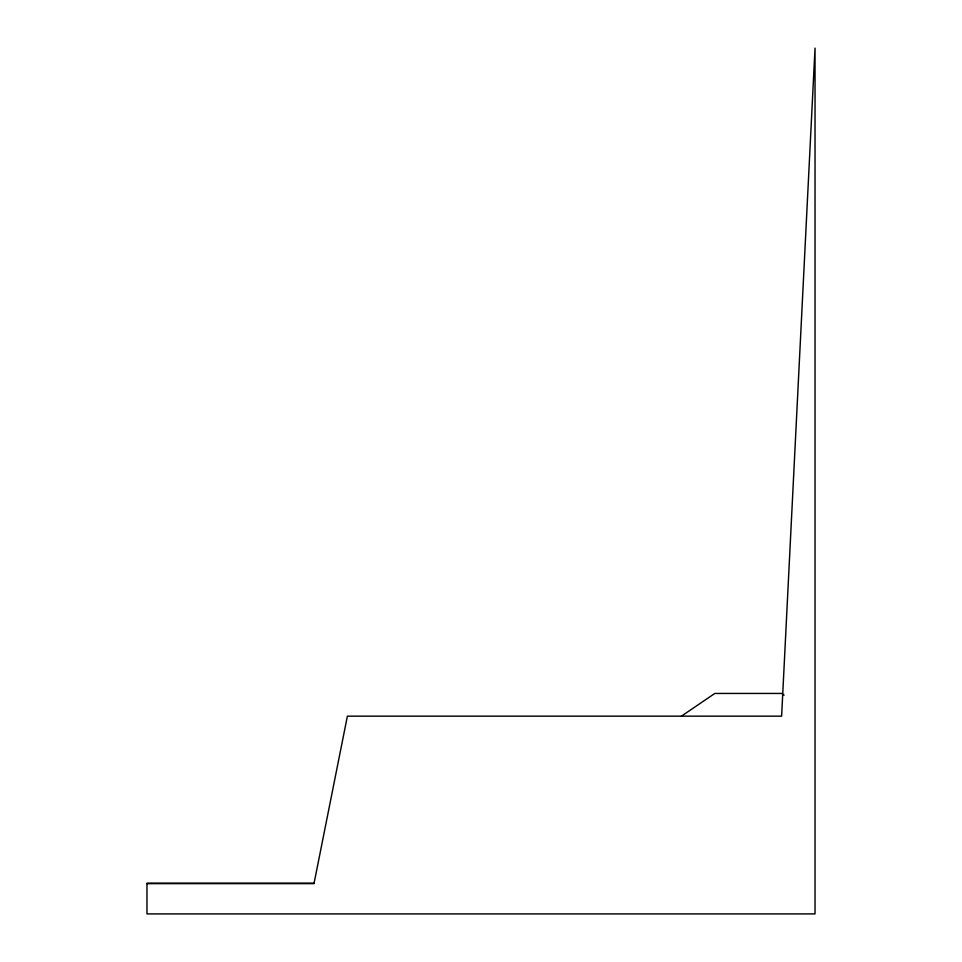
<?xml version="1.0" encoding="UTF-8"?>
<svg xmlns="http://www.w3.org/2000/svg" width="962" height="962" viewBox="0 0 962 962"><rect width="100%" height="100%" fill="white"/><g stroke="black" fill="none" stroke-linecap="round" stroke-linejoin="round"><path stroke-width="1.44" d="M681.421 716.161L714.814 693.446L781.625 693.446L784.102 695.129M313.985 883.164L146.97 883.164L146.97 913.9L815.03 913.9L815.03 48.1L781.625 716.161L347.39 716.161L313.985 883.645L146.97 883.645"/></g></svg>
